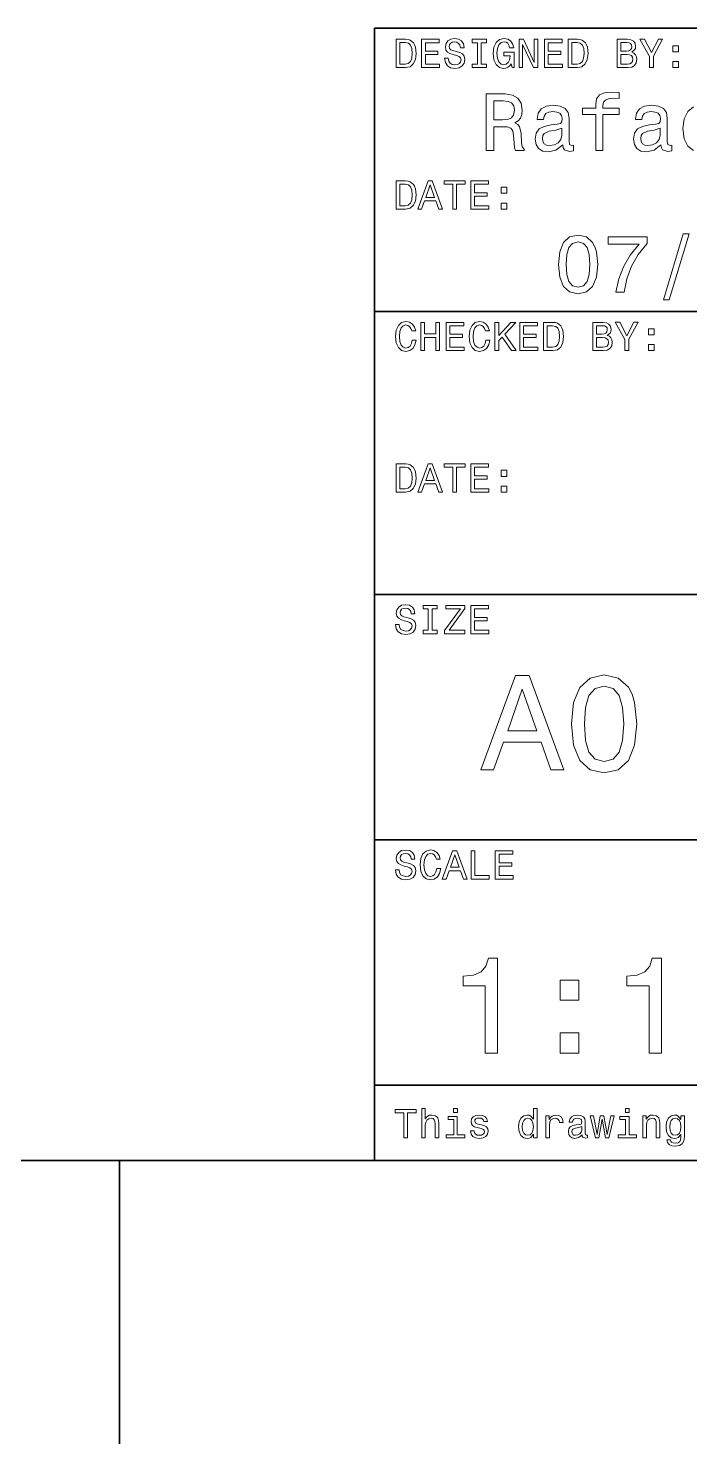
# Model space of a CAD drawing. Extents: x 0 to 1189, y 0 to 841.
# Drawn here: x 960.7 to 995.7, y 5 to 80 of the extents above; entities that cross this region are included whole.
import ezdxf

# ---------------------------------------------------------------- set-up
doc = ezdxf.new("R2010")
doc.units = 0

msp = doc.modelspace()

# ---------------------------------------------------------------- linework, layer by layer
at = {"color": 7, "lineweight": 35}
for p, q in [((979, 20), (979, 80)), ((979, 80), (1169, 80)), ((979, 65), (1024, 65)), ((979, 50), (1144, 50)), ((979, 37), (1144, 37)), ((979, 24), (1144, 24)), ((20, 20), (1169, 20)), ((979, 20), (1169, 20))]:
    msp.add_line(p, q, dxfattribs=at)
at = {"color": 7, "lineweight": 35, "ltscale": 0.375}
msp.add_line((965.5, 20), (965.5, 5), dxfattribs=at)
at = {"color": 7, "lineweight": 13}
for points in [[(980.648438, 79.418587), (980.149109, 79.418587), (980.149109, 77.918587), (980.648438, 77.918587), (980.884033, 77.966141), (981.059082, 78.110947), (981.167175, 78.346542), (981.206055, 78.668587), (981.171448, 78.997116), (981.128235, 79.126801), (981.067749, 79.230545), (980.892639, 79.371033), (980.778076, 79.405617)], [(980.633301, 79.239189), (980.797546, 79.206772), (980.909912, 79.107346), (980.976929, 78.930115), (980.998535, 78.668587), (980.974792, 78.415703), (980.907776, 78.238472), (980.793213, 78.132561), (980.633301, 78.097984), (980.350159, 78.097984), (980.350159, 79.239189)], [(981.497864, 77.918587), (982.448853, 77.918587), (982.448853, 78.100143), (981.696716, 78.100143), (981.696716, 78.60807), (982.366699, 78.60807), (982.366699, 78.78746), (981.696716, 78.78746), (981.696716, 79.23703), (982.43158, 79.23703), (982.43158, 79.418587), (981.497864, 79.418587)], [(982.911377, 78.413544), (982.714722, 78.413544), (982.757935, 78.184441), (982.865967, 78.015846), (983.03241, 77.914261), (983.257202, 77.877518), (983.479797, 77.912102), (983.64624, 78.007202), (983.752136, 78.156342), (983.791077, 78.353027), (983.758667, 78.530258), (983.667847, 78.644814), (983.520874, 78.720459), (983.324219, 78.776657), (983.15564, 78.817719), (983.04541, 78.865273), (982.982727, 78.934441), (982.963257, 79.042503), (982.982727, 79.139771), (983.038879, 79.213257), (983.125366, 79.26297), (983.244263, 79.280258), (983.365295, 79.258644), (983.460388, 79.200287), (983.523071, 79.103027), (983.553345, 78.971184), (983.75, 78.971184), (983.75, 78.975502), (983.715393, 79.178673), (983.613831, 79.329971), (983.453918, 79.425072), (983.237732, 79.457489), (983.043213, 79.425072), (982.891907, 79.33429), (982.794678, 79.193802), (982.760071, 79.012245), (982.788208, 78.850143), (982.8703, 78.739914), (983, 78.666428), (983.177246, 78.610229), (983.352295, 78.560516), (983.484131, 78.51297), (983.564148, 78.443802), (983.592224, 78.331413), (983.566284, 78.216858), (983.499268, 78.130402), (983.397705, 78.07637), (983.265869, 78.059074), (983.118896, 78.082855), (983.00647, 78.152016), (982.935181, 78.264404)], [(984.45459, 78.100143), (984.177979, 78.100143), (984.177979, 77.918587), (984.930115, 77.918587), (984.930115, 78.100143), (984.653442, 78.100143), (984.653442, 79.23703), (984.930115, 79.23703), (984.930115, 79.418587), (984.177979, 79.418587), (984.177979, 79.23703), (984.45459, 79.23703)], [(986.250732, 78.119598), (986.287476, 77.918587), (986.395508, 77.918587), (986.395508, 78.729103), (985.848694, 78.729103), (985.848694, 78.545387), (986.185852, 78.545387), (986.185852, 78.532417), (986.159912, 78.333572), (986.090759, 78.1866), (985.984863, 78.093658), (985.853027, 78.0634), (985.706055, 78.102303), (985.591492, 78.219017), (985.518005, 78.411385), (985.492065, 78.675072), (985.515869, 78.9366), (985.589355, 79.12896), (985.706055, 79.245674), (985.863831, 79.286743), (985.971924, 79.265129), (986.060547, 79.204613), (986.125366, 79.103027), (986.162109, 78.966858), (986.376099, 78.966858), (986.319885, 79.174347), (986.213989, 79.329971), (986.064819, 79.425072), (985.876831, 79.459656), (985.630432, 79.405617), (985.444519, 79.247841), (985.325623, 78.999275), (985.284607, 78.668587), (985.325623, 78.335732), (985.444519, 78.087173), (985.619568, 77.92939), (985.840088, 77.877518), (985.963257, 77.894814), (986.073486, 77.938042), (986.168579, 78.013687)], [(986.663574, 77.918587), (986.842957, 77.918587), (986.842957, 79.148415), (987.417847, 77.918587), (987.649109, 77.918587), (987.649109, 79.418587), (987.46759, 79.418587), (987.46759, 78.188759), (986.899109, 79.418587), (986.663574, 79.418587)], [(988.003601, 77.918587), (988.95459, 77.918587), (988.95459, 78.100143), (988.202454, 78.100143), (988.202454, 78.60807), (988.872498, 78.60807), (988.872498, 78.78746), (988.202454, 78.78746), (988.202454, 79.23703), (988.937317, 79.23703), (988.937317, 79.418587), (988.003601, 79.418587)], [(989.75647, 79.418587), (989.257202, 79.418587), (989.257202, 77.918587), (989.75647, 77.918587), (989.992065, 77.966141), (990.167175, 78.110947), (990.275208, 78.346542), (990.314148, 78.668587), (990.279541, 78.997116), (990.236328, 79.126801), (990.175781, 79.230545), (990.000732, 79.371033), (989.886169, 79.405617)], [(989.741333, 79.239189), (989.90564, 79.206772), (990.018005, 79.107346), (990.085022, 78.930115), (990.106628, 78.668587), (990.082825, 78.415703), (990.015869, 78.238472), (989.901306, 78.132561), (989.741333, 78.097984), (989.458191, 78.097984), (989.458191, 79.239189)], [(992.631104, 78.729103), (992.78241, 78.854469), (992.82135, 78.938759), (992.83429, 79.042503), (992.806213, 79.204613), (992.721924, 79.321327), (992.585754, 79.392647), (992.395508, 79.418587), (991.861694, 79.418587), (991.861694, 77.918587), (992.425781, 77.918587), (992.626831, 77.948845), (992.77594, 78.03746), (992.868896, 78.177956), (992.901306, 78.368156), (992.881836, 78.495674), (992.829956, 78.601585), (992.745667, 78.67939)], [(992.354492, 78.796112), (992.060547, 78.796112), (992.060547, 79.239189), (992.371765, 79.239189), (992.488464, 79.226227), (992.570618, 79.187317), (992.6203, 79.120316), (992.637634, 79.020889), (992.618164, 78.921471), (992.566284, 78.852303), (992.477661, 78.809074)], [(993.774475, 77.918587), (993.774475, 78.525932), (994.267273, 79.420746), (994.04248, 79.420746), (993.672913, 78.709656), (993.299011, 79.420746), (993.059082, 79.420746), (993.573486, 78.51297), (993.573486, 77.918587)], [(994.814148, 78.757202), (995.112366, 78.757202), (995.112366, 79.079247), (994.814148, 79.079247)], [(992.402039, 78.097984), (992.060547, 78.097984), (992.060547, 78.614555), (992.382568, 78.614555), (992.518738, 78.599426), (992.615967, 78.554031), (992.674377, 78.476227), (992.693787, 78.363831), (992.674377, 78.244957), (992.6203, 78.162827), (992.529541, 78.113113)], [(994.814148, 77.918587), (995.112366, 77.918587), (995.112366, 78.240631), (994.814148, 78.240631)], [(984.92218, 73.520172), (985.324219, 73.520172), (985.324219, 74.786743), (985.734863, 74.786743), (986.037476, 74.773773), (986.227661, 74.713257), (986.331421, 74.570602), (986.374634, 74.315559), (986.39624, 73.926514), (986.42218, 73.671471), (986.47406, 73.520172), (986.927979, 73.520172), (986.927979, 73.602303), (986.828552, 73.723343), (986.793945, 73.948128), (986.763672, 74.432274), (986.690186, 74.791069), (986.590759, 74.903458), (986.435181, 74.985588), (986.608093, 75.093658), (986.729126, 75.244957), (986.806946, 75.435158), (986.832886, 75.664261), (986.772339, 76.027374), (986.599426, 76.299713), (986.314148, 76.463974), (985.92511, 76.520172), (984.92218, 76.520172)], [(990.723328, 75.439484), (990.723328, 73.520172), (991.10376, 73.520172), (991.10376, 75.439484), (991.968323, 75.439484), (991.968323, 75.763687), (991.10376, 75.763687), (991.10376, 75.906342), (991.134033, 76.079247), (991.233459, 76.195969), (991.402039, 76.265129), (991.644104, 76.291069), (991.968323, 76.273773), (991.968323, 76.602303), (991.557617, 76.623917), (991.185913, 76.585014), (990.926514, 76.4683), (990.770874, 76.265129), (990.723328, 75.975502), (990.723328, 75.763687), (990.027405, 75.763687), (990.027405, 75.439484)], [(985.812683, 76.15274), (986.076355, 76.126801), (986.262268, 76.04467), (986.378967, 75.893372), (986.417847, 75.655617), (986.374634, 75.4049), (986.257935, 75.253601), (986.059082, 75.175789), (985.786743, 75.154175), (985.324219, 75.154175), (985.324219, 76.15274)], [(988.972656, 73.822769), (988.972656, 73.809799), (988.994263, 73.662827), (989.059082, 73.559074), (989.331421, 73.476944), (989.543213, 73.511528), (989.543213, 73.805473), (989.452454, 73.792503), (989.331421, 73.848701), (989.309814, 74.021614), (989.309814, 75.223343), (989.257935, 75.530258), (989.106628, 75.746399), (988.842957, 75.876083), (988.471191, 75.92363), (988.108093, 75.871758), (987.840088, 75.724785), (987.671448, 75.495674), (987.615295, 75.193085), (987.615295, 75.167145), (987.956787, 75.167145), (987.987061, 75.348701), (988.082153, 75.478386), (988.237732, 75.556198), (988.458191, 75.586456), (988.670044, 75.564842), (988.82135, 75.5), (988.912109, 75.387604), (988.942383, 75.231987), (988.92511, 75.05043), (988.855896, 74.959656), (988.682983, 74.916428), (988.358826, 74.881844), (987.987061, 74.804031), (987.723328, 74.665703), (987.567749, 74.44957), (987.520203, 74.129684), (987.563416, 73.844383), (987.697388, 73.632561), (987.913574, 73.498558), (988.211853, 73.451012), (988.613831, 73.541786)], [(994.177246, 73.822769), (994.177246, 73.809799), (994.198853, 73.662827), (994.263672, 73.559074), (994.536011, 73.476944), (994.747864, 73.511528), (994.747864, 73.805473), (994.657043, 73.792503), (994.536011, 73.848701), (994.514404, 74.021614), (994.514404, 75.223343), (994.462524, 75.530258), (994.311218, 75.746399), (994.047546, 75.876083), (993.675781, 75.92363), (993.312683, 75.871758), (993.044678, 75.724785), (992.876099, 75.495674), (992.819885, 75.193085), (992.819885, 75.167145), (993.161377, 75.167145), (993.19165, 75.348701), (993.286743, 75.478386), (993.442383, 75.556198), (993.662842, 75.586456), (993.874634, 75.564842), (994.02594, 75.5), (994.116699, 75.387604), (994.146973, 75.231987), (994.1297, 75.05043), (994.060547, 74.959656), (993.887634, 74.916428), (993.563416, 74.881844), (993.19165, 74.804031), (992.927979, 74.665703), (992.772339, 74.44957), (992.724792, 74.129684), (992.768005, 73.844383), (992.902039, 73.632561), (993.118164, 73.498558), (993.416443, 73.451012), (993.818481, 73.541786)], [(988.929382, 74.332855), (988.877502, 74.10807), (988.739197, 73.935158), (988.531738, 73.822769), (988.276672, 73.783859), (988.112427, 73.805473), (987.995667, 73.874641), (987.92218, 73.995674), (987.900574, 74.164261), (987.917847, 74.315559), (987.987061, 74.42363), (988.263672, 74.54467), (988.613831, 74.596542), (988.929382, 74.700287)], [(994.134033, 74.332855), (994.082153, 74.10807), (993.943787, 73.935158), (993.736328, 73.822769), (993.481262, 73.783859), (993.317017, 73.805473), (993.200317, 73.874641), (993.126831, 73.995674), (993.105225, 74.164261), (993.122498, 74.315559), (993.19165, 74.42363), (993.468323, 74.54467), (993.818481, 74.596542), (994.134033, 74.700287)], [(980.648438, 71.918587), (980.149109, 71.918587), (980.149109, 70.418587), (980.648438, 70.418587), (980.884033, 70.466141), (981.059082, 70.610947), (981.167175, 70.846542), (981.206055, 71.168587), (981.171448, 71.497116), (981.128235, 71.626801), (981.067749, 71.730545), (980.892639, 71.871033), (980.778076, 71.905617)], [(980.633301, 71.739189), (980.797546, 71.706772), (980.909912, 71.607346), (980.976929, 71.430115), (980.998535, 71.168587), (980.974792, 70.915703), (980.907776, 70.738472), (980.793213, 70.632561), (980.633301, 70.597984), (980.350159, 70.597984), (980.350159, 71.739189)], [(981.294678, 70.418587), (981.49353, 70.418587), (981.651306, 70.859512), (982.25, 70.859512), (982.407776, 70.418587), (982.610962, 70.418587), (982.061951, 71.920746), (981.841492, 71.920746)], [(981.720459, 71.043228), (981.951721, 71.704613), (982.182983, 71.043228)], [(983.153442, 70.418587), (983.352295, 70.418587), (983.352295, 71.73703), (983.806213, 71.73703), (983.806213, 71.918587), (982.697388, 71.918587), (982.697388, 71.73703), (983.153442, 71.73703)], [(984.100159, 70.418587), (985.051147, 70.418587), (985.051147, 70.600143), (984.299011, 70.600143), (984.299011, 71.10807), (984.968994, 71.10807), (984.968994, 71.28746), (984.299011, 71.28746), (984.299011, 71.73703), (985.033875, 71.73703), (985.033875, 71.918587), (984.100159, 71.918587)], [(985.706055, 71.257202), (986.004333, 71.257202), (986.004333, 71.579247), (985.706055, 71.579247)], [(985.706055, 70.418587), (986.004333, 70.418587), (986.004333, 70.740631), (985.706055, 70.740631)], [(988.747803, 67.485588), (988.812683, 66.806915), (989.015869, 66.322769), (989.340027, 66.028816), (989.789612, 65.933716), (990.234863, 66.028816), (990.559082, 66.322769), (990.757935, 66.806915), (990.827087, 67.485588), (990.757935, 68.159943), (990.675781, 68.427956), (990.559082, 68.648415), (990.234863, 68.94236), (989.789612, 69.041786), (989.340027, 68.94236), (989.015869, 68.644089), (988.812683, 68.159943)], [(994.319885, 65.618156), (994.618164, 65.618156), (995.664246, 69.102303), (995.361694, 69.102303)], [(989.162842, 67.485588), (989.197388, 68.008644), (989.305481, 68.384727), (989.5, 68.605186), (989.789612, 68.682999), (990.07489, 68.605186), (990.26947, 68.384727), (990.377502, 68.008644), (990.412109, 67.485588), (990.377502, 66.958214), (990.26947, 66.58213), (990.07489, 66.361671), (989.789612, 66.288185), (989.5, 66.361671), (989.305481, 66.58213), (989.197388, 66.958214)], [(991.791077, 66.020172), (992.227661, 66.020172), (992.3703, 66.733429), (992.621033, 67.399132), (992.975525, 68.017288), (993.438049, 68.596542), (993.438049, 68.95533), (991.380371, 68.95533), (991.380371, 68.561958), (993.023071, 68.561958), (992.547546, 67.978386), (992.188782, 67.368874), (991.938049, 66.720459)], [(981.000732, 63.476223), (980.95752, 63.294666), (980.886169, 63.164986), (980.786743, 63.085014), (980.670044, 63.059078), (980.529541, 63.09798), (980.419312, 63.214695), (980.345825, 63.4049), (980.322021, 63.668587), (980.345825, 63.930115), (980.417175, 64.122475), (980.527405, 64.239189), (980.670044, 64.280258), (980.773804, 64.258644), (980.862366, 64.198128), (980.93158, 64.100861), (980.979126, 63.966858), (981.184448, 63.966858), (981.119568, 64.172188), (981.007202, 64.327812), (980.85376, 64.425072), (980.670044, 64.459656), (980.440918, 64.405617), (980.265869, 64.254318), (980.153442, 64.00576), (980.114563, 63.668587), (980.153442, 63.331409), (980.265869, 63.082851), (980.440918, 62.929394), (980.670044, 62.877522), (980.871033, 62.918587), (981.033142, 63.033138), (981.147705, 63.22118), (981.208191, 63.476223)], [(981.450317, 62.918587), (981.651306, 62.918587), (981.651306, 63.623199), (982.252136, 63.623199), (982.252136, 62.918587), (982.450989, 62.918587), (982.450989, 64.418587), (982.252136, 64.418587), (982.252136, 63.806915), (981.651306, 63.806915), (981.651306, 64.418587), (981.450317, 64.418587)], [(982.799011, 62.918587), (983.75, 62.918587), (983.75, 63.100143), (982.997864, 63.100143), (982.997864, 63.608067), (983.667847, 63.608067), (983.667847, 63.787464), (982.997864, 63.787464), (982.997864, 64.23703), (983.732727, 64.23703), (983.732727, 64.418587), (982.799011, 64.418587)], [(984.904175, 63.476223), (984.860962, 63.294666), (984.789612, 63.164986), (984.690186, 63.085014), (984.573486, 63.059078), (984.432983, 63.09798), (984.322754, 63.214695), (984.249268, 63.4049), (984.225525, 63.668587), (984.249268, 63.930115), (984.320618, 64.122475), (984.430847, 64.239189), (984.573486, 64.280258), (984.677246, 64.258644), (984.765869, 64.198128), (984.835022, 64.100861), (984.882568, 63.966858), (985.087891, 63.966858), (985.023071, 64.172188), (984.910645, 64.327812), (984.757202, 64.425072), (984.573486, 64.459656), (984.34436, 64.405617), (984.169312, 64.254318), (984.056946, 64.00576), (984.018005, 63.668587), (984.056946, 63.331409), (984.169312, 63.082851), (984.34436, 62.929394), (984.573486, 62.877522), (984.774475, 62.918587), (984.936584, 63.033138), (985.051147, 63.22118), (985.111694, 63.476223)], [(985.386169, 62.918587), (985.585022, 62.918587), (985.585022, 63.45245), (985.762268, 63.642651), (986.265869, 62.918587), (986.507935, 62.918587), (985.90271, 63.787464), (986.490662, 64.418587), (986.226929, 64.418587), (985.585022, 63.724781), (985.585022, 64.418587), (985.386169, 64.418587)], [(986.702454, 62.918587), (987.653442, 62.918587), (987.653442, 63.100143), (986.901306, 63.100143), (986.901306, 63.608067), (987.57135, 63.608067), (987.57135, 63.787464), (986.901306, 63.787464), (986.901306, 64.23703), (987.636169, 64.23703), (987.636169, 64.418587), (986.702454, 64.418587)], [(988.455322, 64.418587), (987.956055, 64.418587), (987.956055, 62.918587), (988.455322, 62.918587), (988.690918, 62.966137), (988.865967, 63.11095), (988.97406, 63.346542), (989.012939, 63.668587), (988.978394, 63.997116), (988.935181, 64.126801), (988.874634, 64.230545), (988.699585, 64.371033), (988.585022, 64.405617)], [(988.440186, 64.239189), (988.604492, 64.206772), (988.716858, 64.107346), (988.783875, 63.930115), (988.805481, 63.668587), (988.781677, 63.415707), (988.714722, 63.238472), (988.600159, 63.132565), (988.440186, 63.09798), (988.157043, 63.09798), (988.157043, 64.239189)], [(991.329956, 63.729107), (991.481262, 63.854465), (991.520203, 63.938759), (991.533142, 64.042503), (991.505066, 64.204613), (991.420776, 64.321327), (991.284607, 64.392647), (991.09436, 64.418587), (990.560547, 64.418587), (990.560547, 62.918587), (991.124634, 62.918587), (991.325623, 62.948845), (991.474792, 63.037464), (991.567749, 63.177952), (991.600159, 63.368153), (991.580688, 63.495678), (991.528809, 63.601585), (991.444519, 63.679394)], [(991.053345, 63.796108), (990.759338, 63.796108), (990.759338, 64.239189), (991.070618, 64.239189), (991.187317, 64.226227), (991.26947, 64.187317), (991.319153, 64.120316), (991.336426, 64.020889), (991.317017, 63.921467), (991.265137, 63.852303), (991.176514, 63.809078)], [(992.473328, 62.918587), (992.473328, 63.525936), (992.966125, 64.420746), (992.741333, 64.420746), (992.371765, 63.709652), (991.997864, 64.420746), (991.757935, 64.420746), (992.272339, 63.512966), (992.272339, 62.918587)], [(993.512939, 63.757202), (993.811218, 63.757202), (993.811218, 64.079247), (993.512939, 64.079247)], [(991.100891, 63.09798), (990.759338, 63.09798), (990.759338, 63.614552), (991.081421, 63.614552), (991.21759, 63.599422), (991.314819, 63.554035), (991.373169, 63.476223), (991.392639, 63.363831), (991.373169, 63.244957), (991.319153, 63.162823), (991.228394, 63.11311)], [(993.512939, 62.918587), (993.811218, 62.918587), (993.811218, 63.240631), (993.512939, 63.240631)], [(980.648438, 56.918587), (980.149109, 56.918587), (980.149109, 55.418587), (980.648438, 55.418587), (980.884033, 55.466137), (981.059082, 55.61095), (981.167175, 55.846542), (981.206055, 56.168587), (981.171448, 56.497116), (981.128235, 56.626801), (981.067749, 56.730545), (980.892639, 56.871037), (980.778076, 56.905617)], [(980.633301, 56.739193), (980.797546, 56.706772), (980.909912, 56.607349), (980.976929, 56.430115), (980.998535, 56.168587), (980.974792, 55.915707), (980.907776, 55.738472), (980.793213, 55.632565), (980.633301, 55.59798), (980.350159, 55.59798), (980.350159, 56.739193)], [(981.294678, 55.418587), (981.49353, 55.418587), (981.651306, 55.859509), (982.25, 55.859509), (982.407776, 55.418587), (982.610962, 55.418587), (982.061951, 56.92075), (981.841492, 56.92075)], [(981.720459, 56.043228), (981.951721, 56.704609), (982.182983, 56.043228)], [(983.153442, 55.418587), (983.352295, 55.418587), (983.352295, 56.73703), (983.806213, 56.73703), (983.806213, 56.918587), (982.697388, 56.918587), (982.697388, 56.73703), (983.153442, 56.73703)], [(984.100159, 55.418587), (985.051147, 55.418587), (985.051147, 55.600143), (984.299011, 55.600143), (984.299011, 56.108067), (984.968994, 56.108067), (984.968994, 56.287464), (984.299011, 56.287464), (984.299011, 56.73703), (985.033875, 56.73703), (985.033875, 56.918587), (984.100159, 56.918587)], [(985.706055, 56.257202), (986.004333, 56.257202), (986.004333, 56.57925), (985.706055, 56.57925)], [(985.706055, 55.418587), (986.004333, 55.418587), (986.004333, 55.740631), (985.706055, 55.740631)], [(980.309082, 48.413544), (980.112366, 48.413544), (980.15564, 48.184437), (980.263672, 48.01585), (980.430115, 47.914265), (980.654907, 47.877522), (980.877502, 47.912102), (981.043945, 48.007202), (981.149841, 48.156338), (981.188782, 48.353024), (981.156311, 48.530258), (981.065552, 48.64481), (980.918579, 48.720459), (980.721924, 48.776657), (980.553284, 48.817722), (980.443054, 48.865273), (980.380432, 48.934437), (980.360962, 49.042507), (980.380432, 49.139767), (980.436584, 49.213257), (980.523071, 49.262966), (980.641907, 49.280258), (980.762939, 49.258644), (980.858093, 49.200287), (980.920776, 49.103024), (980.950989, 48.97118), (981.147705, 48.97118), (981.147705, 48.975502), (981.113098, 49.178673), (981.011536, 49.329971), (980.851563, 49.425072), (980.635437, 49.457493), (980.440918, 49.425072), (980.289612, 49.334293), (980.192383, 49.193802), (980.157776, 49.012245), (980.185852, 48.850143), (980.268005, 48.739914), (980.397705, 48.666424), (980.574951, 48.610229), (980.75, 48.560516), (980.881836, 48.512966), (980.961792, 48.443802), (980.989929, 48.331409), (980.963989, 48.216858), (980.896973, 48.130402), (980.79541, 48.076366), (980.663574, 48.059078), (980.516541, 48.082851), (980.404175, 48.152016), (980.332825, 48.264408)], [(981.852295, 48.100143), (981.575623, 48.100143), (981.575623, 47.918587), (982.32782, 47.918587), (982.32782, 48.100143), (982.051147, 48.100143), (982.051147, 49.23703), (982.32782, 49.23703), (982.32782, 49.418587), (981.575623, 49.418587), (981.575623, 49.23703), (981.852295, 49.23703)], [(982.714722, 47.918587), (983.791077, 47.918587), (983.791077, 48.100143), (982.952454, 48.100143), (983.791077, 49.247837), (983.791077, 49.418587), (982.773071, 49.418587), (982.773071, 49.23703), (983.566284, 49.23703), (982.714722, 48.091496)], [(984.100159, 47.918587), (985.051147, 47.918587), (985.051147, 48.100143), (984.299011, 48.100143), (984.299011, 48.608067), (984.968994, 48.608067), (984.968994, 48.787464), (984.299011, 48.787464), (984.299011, 49.23703), (985.033875, 49.23703), (985.033875, 49.418587), (984.100159, 49.418587)], [(984.641235, 40.700287), (985.304077, 40.700287), (985.830017, 42.170029), (987.825684, 42.170029), (988.351624, 40.700287), (989.028809, 40.700287), (987.198853, 45.707493), (986.463989, 45.707493)], [(989.432312, 43.142651), (989.540344, 42.011524), (989.878967, 41.204609), (990.419312, 40.714695), (991.168579, 40.556194), (991.910706, 40.714695), (992.45105, 41.204609), (992.78241, 42.011524), (992.897705, 43.142651), (992.78241, 44.266571), (992.645569, 44.713257), (992.45105, 45.080688), (991.910706, 45.570602), (991.168579, 45.736309), (990.419312, 45.570602), (989.878967, 45.073486), (989.540344, 44.266571)], [(990.123962, 43.142651), (990.18158, 44.014408), (990.361694, 44.641209), (990.685913, 45.008644), (991.168579, 45.138329), (991.644104, 45.008644), (991.968323, 44.641209), (992.148438, 44.014408), (992.206055, 43.142651), (992.148438, 42.263687), (991.968323, 41.636887), (991.644104, 41.269451), (991.168579, 41.146973), (990.685913, 41.269451), (990.361694, 41.636887), (990.18158, 42.263687)], [(986.060547, 42.782421), (986.831421, 44.98703), (987.602295, 42.782421)], [(980.309082, 35.413544), (980.112366, 35.413544), (980.15564, 35.184437), (980.263672, 35.01585), (980.430115, 34.914265), (980.654907, 34.877522), (980.877502, 34.912102), (981.043945, 35.007202), (981.149841, 35.156338), (981.188782, 35.353024), (981.156311, 35.530258), (981.065552, 35.64481), (980.918579, 35.720459), (980.721924, 35.776657), (980.553284, 35.817722), (980.443054, 35.865273), (980.380432, 35.934437), (980.360962, 36.042507), (980.380432, 36.139767), (980.436584, 36.213257), (980.523071, 36.262966), (980.641907, 36.280258), (980.762939, 36.258644), (980.858093, 36.200287), (980.920776, 36.103024), (980.950989, 35.97118), (981.147705, 35.97118), (981.147705, 35.975502), (981.113098, 36.178673), (981.011536, 36.329971), (980.851563, 36.425072), (980.635437, 36.457493), (980.440918, 36.425072), (980.289612, 36.334293), (980.192383, 36.193802), (980.157776, 36.012245), (980.185852, 35.850143), (980.268005, 35.739914), (980.397705, 35.666424), (980.574951, 35.610229), (980.75, 35.560516), (980.881836, 35.512966), (980.961792, 35.443802), (980.989929, 35.331409), (980.963989, 35.216858), (980.896973, 35.130402), (980.79541, 35.076366), (980.663574, 35.059078), (980.516541, 35.082851), (980.404175, 35.152016), (980.332825, 35.264408)], [(982.30188, 35.476223), (982.258667, 35.294666), (982.187317, 35.164986), (982.087891, 35.085014), (981.971191, 35.059078), (981.830688, 35.09798), (981.720459, 35.214695), (981.646973, 35.4049), (981.623169, 35.668587), (981.646973, 35.930115), (981.718323, 36.122478), (981.828552, 36.239193), (981.971191, 36.280258), (982.074951, 36.258644), (982.163574, 36.198124), (982.232727, 36.100864), (982.280273, 35.966858), (982.485596, 35.966858), (982.420776, 36.172188), (982.30835, 36.327808), (982.154907, 36.425072), (981.971191, 36.459652), (981.742065, 36.405617), (981.567017, 36.254322), (981.45459, 36.005764), (981.41571, 35.668587), (981.45459, 35.331409), (981.567017, 35.082851), (981.742065, 34.929394), (981.971191, 34.877522), (982.17218, 34.918587), (982.33429, 35.033138), (982.448853, 35.22118), (982.509338, 35.476223)], [(982.595825, 34.918587), (982.794678, 34.918587), (982.952454, 35.359509), (983.551147, 35.359509), (983.708923, 34.918587), (983.912109, 34.918587), (983.363098, 36.42075), (983.142639, 36.42075)], [(983.021606, 35.543228), (983.252869, 36.204609), (983.484131, 35.543228)], [(984.115295, 34.918587), (985.079224, 34.918587), (985.079224, 35.100143), (984.314148, 35.100143), (984.314148, 36.418587), (984.115295, 36.418587)], [(985.401306, 34.918587), (986.352295, 34.918587), (986.352295, 35.100143), (985.600159, 35.100143), (985.600159, 35.608067), (986.270203, 35.608067), (986.270203, 35.787464), (985.600159, 35.787464), (985.600159, 36.23703), (986.335022, 36.23703), (986.335022, 36.418587), (985.401306, 36.418587)], [(984.8703, 25.700289), (985.52594, 25.700289), (985.52594, 30.736313), (985.036011, 30.736313), (984.906311, 30.296831), (984.646973, 30.001442), (984.250732, 29.828531), (983.703125, 29.770893), (983.703125, 29.259367), (984.8703, 29.259367)], [(993.544678, 25.700289), (994.200256, 25.700289), (994.200256, 30.736313), (993.710327, 30.736313), (993.580688, 30.296831), (993.321289, 30.001442), (992.925049, 29.828531), (992.377502, 29.770893), (992.377502, 29.259367), (993.544678, 29.259367)], [(988.840027, 28.495678), (989.83429, 28.495678), (989.83429, 29.569164), (988.840027, 29.569164)], [(988.840027, 25.700289), (989.83429, 25.700289), (989.83429, 26.773775), (988.840027, 26.773775)], [(980.551147, 21.214336), (980.75, 21.214336), (980.75, 22.53278), (981.203918, 22.53278), (981.203918, 22.714336), (980.095093, 22.714336), (980.095093, 22.53278), (980.551147, 22.53278)], [(981.504333, 21.214336), (981.694519, 21.214336), (981.694519, 21.884365), (981.713989, 22.037823), (981.776672, 22.150215), (981.873901, 22.219379), (982.003601, 22.245316), (982.107361, 22.223701), (982.17218, 22.165344), (982.20459, 22.068083), (982.215393, 21.9384), (982.215393, 21.214336), (982.40564, 21.214336), (982.40564, 21.977304), (982.396973, 22.130762), (982.358093, 22.258286), (982.23053, 22.375), (982.031677, 22.416065), (981.923645, 22.400936), (981.830688, 22.359869), (981.752869, 22.295029), (981.694519, 22.206411), (981.694519, 22.766211), (981.504333, 22.766211)], [(983.393372, 22.766211), (983.192383, 22.766211), (983.192383, 22.550072), (983.393372, 22.550072)], [(987.42218, 21.393732), (987.42218, 21.214336), (987.612366, 21.214336), (987.612366, 22.766211), (987.424377, 22.766211), (987.424377, 22.197765), (987.279541, 22.36203), (987.190918, 22.400936), (987.089355, 22.416065), (986.90564, 22.372837), (986.762939, 22.251801), (986.670044, 22.057276), (986.637634, 21.795748), (986.670044, 21.534222), (986.762939, 21.337536), (986.90564, 21.214336), (987.089355, 21.173269), (987.190918, 21.1884), (987.281677, 21.227304)], [(992.501465, 22.766211), (992.300415, 22.766211), (992.300415, 22.550072), (992.501465, 22.550072)], [(983.386902, 21.374279), (983.386902, 22.336094), (982.898438, 22.336094), (982.898438, 22.17399), (983.196716, 22.17399), (983.196716, 21.374279), (982.807617, 21.374279), (982.807617, 21.214336), (983.780273, 21.214336), (983.780273, 21.374279)], [(984.675049, 21.89085), (984.491333, 21.934076), (984.355164, 21.983789), (984.309814, 22.085373), (984.322754, 22.1567), (984.368164, 22.208572), (984.44165, 22.240993), (984.547546, 22.253962), (984.649109, 22.240993), (984.729126, 22.202089), (984.781006, 22.143732), (984.802612, 22.065922), (984.988464, 22.065922), (984.988464, 22.070244), (984.956055, 22.210733), (984.867432, 22.320965), (984.729126, 22.390129), (984.547546, 22.416065), (984.363831, 22.390129), (984.229797, 22.318804), (984.145508, 22.212896), (984.119568, 22.07889), (984.139038, 21.949207), (984.199585, 21.858429), (984.299011, 21.793587), (984.443787, 21.748198), (984.65564, 21.696325), (984.785278, 21.64229), (984.819885, 21.599062), (984.832825, 21.534222), (984.813416, 21.45425), (984.761536, 21.393732), (984.677246, 21.354826), (984.564819, 21.341858), (984.445984, 21.354826), (984.359497, 21.400215), (984.301147, 21.473701), (984.277405, 21.575287), (984.093689, 21.575287), (984.123901, 21.402376), (984.212524, 21.277016), (984.353027, 21.201368), (984.547546, 21.173269), (984.750732, 21.201368), (984.899841, 21.277016), (984.990662, 21.398054), (985.023071, 21.555836), (984.999268, 21.692001), (984.932251, 21.784941), (984.822021, 21.845461)], [(987.121765, 22.245316), (987.247131, 22.215057), (987.342224, 22.130762), (987.398438, 21.990273), (987.420044, 21.795748), (987.398438, 21.599062), (987.342224, 21.458572), (987.247131, 21.372118), (987.121765, 21.344019), (987.002869, 21.372118), (986.912109, 21.458572), (986.851563, 21.601225), (986.832153, 21.795748), (986.851563, 21.988111), (986.912109, 22.128601), (987.002869, 22.215057)], [(988.081421, 21.214336), (988.271606, 21.214336), (988.271606, 21.877882), (988.291077, 22.037823), (988.349426, 22.152376), (988.444519, 22.22154), (988.572021, 22.245316), (988.667175, 22.230186), (988.738464, 22.186958), (988.781677, 22.113472), (988.796814, 22.014048), (988.989197, 22.014048), (988.963257, 22.189121), (988.891907, 22.31448), (988.773071, 22.390129), (988.610962, 22.416065), (988.500732, 22.398775), (988.40564, 22.355547), (988.32135, 22.282061), (988.254333, 22.182636), (988.254333, 22.375), (988.081421, 22.375)], [(990.000732, 21.365633), (990.000732, 21.35915), (990.011536, 21.285662), (990.043945, 21.233789), (990.180115, 21.192722), (990.286011, 21.210014), (990.286011, 21.356987), (990.240662, 21.350504), (990.180115, 21.378601), (990.169312, 21.465057), (990.169312, 22.065922), (990.143372, 22.219379), (990.067749, 22.32745), (989.935852, 22.39229), (989.75, 22.416065), (989.56842, 22.390129), (989.434448, 22.316643), (989.350159, 22.202089), (989.322021, 22.050793), (989.322021, 22.037823), (989.492798, 22.037823), (989.507935, 22.128601), (989.555481, 22.193443), (989.633301, 22.232347), (989.74353, 22.247478), (989.849426, 22.236671), (989.925049, 22.20425), (989.970459, 22.148054), (989.985596, 22.070244), (989.976929, 21.979465), (989.942383, 21.934076), (989.855896, 21.912464), (989.693787, 21.895172), (989.507935, 21.856268), (989.376099, 21.787104), (989.298279, 21.679033), (989.274475, 21.519091), (989.296082, 21.37644), (989.363098, 21.270533), (989.471191, 21.203529), (989.6203, 21.179754), (989.82135, 21.225143)], [(989.979126, 21.620676), (989.953186, 21.508284), (989.884033, 21.421829), (989.780273, 21.365633), (989.65271, 21.34618), (989.570618, 21.356987), (989.512268, 21.391569), (989.475525, 21.452089), (989.464722, 21.536383), (989.473328, 21.61203), (989.507935, 21.666065), (989.64624, 21.726583), (989.82135, 21.752522), (989.979126, 21.804394)], [(990.886902, 21.214336), (991.059814, 22.199926), (991.232727, 21.214336), (991.414246, 21.214336), (991.699585, 22.375), (991.515869, 22.375), (991.323486, 21.389408), (991.15271, 22.375), (990.964722, 22.375), (990.793945, 21.389408), (990.601563, 22.375), (990.420044, 22.375), (990.705322, 21.214336)], [(992.494934, 21.374279), (992.494934, 22.336094), (992.00647, 22.336094), (992.00647, 22.17399), (992.304749, 22.17399), (992.304749, 21.374279), (991.91571, 21.374279), (991.91571, 21.214336), (992.888306, 21.214336), (992.888306, 21.374279)], [(993.214722, 21.214336), (993.404907, 21.214336), (993.404907, 21.884365), (993.424377, 22.037823), (993.487061, 22.150215), (993.58429, 22.219379), (993.713989, 22.245316), (993.817749, 22.223701), (993.882568, 22.165344), (993.914978, 22.068083), (993.925781, 21.9384), (993.925781, 21.214336), (994.115967, 21.214336), (994.115967, 21.977304), (994.107361, 22.130762), (994.06842, 22.258286), (993.940918, 22.375), (993.742065, 22.416065), (993.631836, 22.400936), (993.538879, 22.359869), (993.458923, 22.290705), (993.39624, 22.197765), (993.39624, 22.375), (993.214722, 22.375)], [(995.419312, 21.266209), (995.419312, 22.375), (995.237732, 22.375), (995.237732, 22.186958), (995.088623, 22.357708), (994.997864, 22.400936), (994.89624, 22.416065), (994.712524, 22.372837), (994.569885, 22.251801), (994.476929, 22.057276), (994.444519, 21.795748), (994.476929, 21.532061), (994.569885, 21.337536), (994.712524, 21.214336), (994.89624, 21.173269), (995, 21.1884), (995.086487, 21.227304), (995.237732, 21.391569), (995.237732, 21.227304), (995.220459, 21.097622), (995.172913, 21.004683), (995.082153, 20.950647), (994.945984, 20.931194), (994.827087, 20.944164), (994.742798, 20.976583), (994.693115, 21.03278), (994.677979, 21.108429), (994.494263, 21.108429), (994.494263, 21.099783), (994.522339, 20.961454), (994.608765, 20.857708), (994.747131, 20.790705), (994.935181, 20.76693), (995.159973, 20.799351), (995.309082, 20.890129), (995.393372, 21.047911)], [(994.641235, 21.795748), (994.660645, 21.988111), (994.718994, 22.130762), (994.809814, 22.215057), (994.930847, 22.245316), (995.05835, 22.215057), (995.153442, 22.130762), (995.211792, 21.988111), (995.233459, 21.795748), (995.211792, 21.599062), (995.153442, 21.458572), (995.05835, 21.372118), (994.930847, 21.344019), (994.809814, 21.372118), (994.718994, 21.458572), (994.660645, 21.601225)]]:
    msp.add_lwpolyline(points, close=True, dxfattribs=at)
msp.add_lwpolyline([(995.902039, 75.837173), (995.599426, 75.5951), (995.404907, 75.201729), (995.335754, 74.682999), (995.400574, 74.151299), (995.595093, 73.762245), (995.893372, 73.520172)], dxfattribs=at)

doc.saveas('drawing.dxf')
